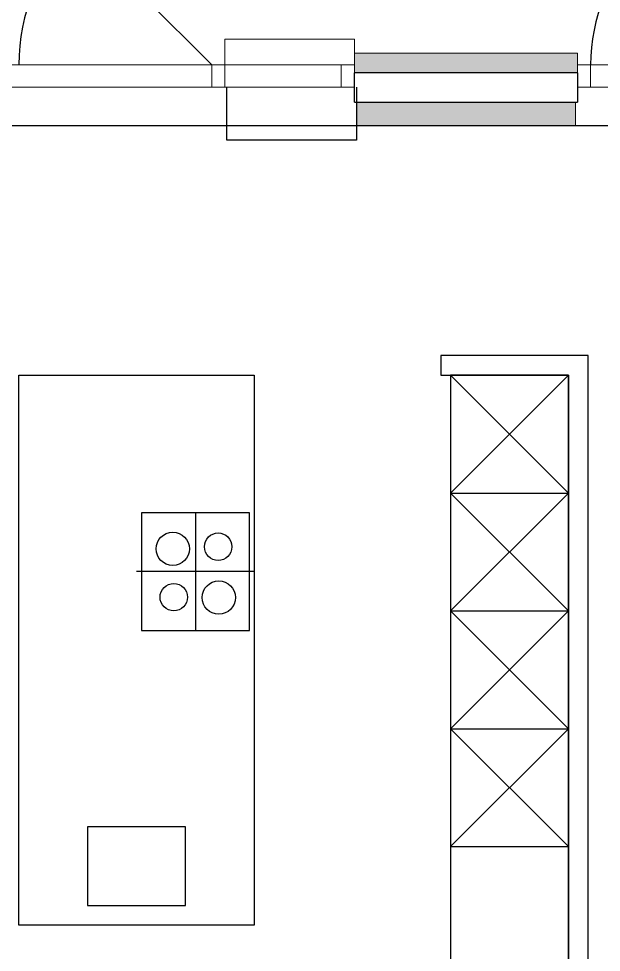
# Model space of a CAD drawing. Header units: millimetres. Extents: x 0 to 59350, y 0 to 29700.
# Drawn here: x 39273 to 40015, y 20377 to 21565 of the extents above; entities that cross this region are included whole.
import ezdxf

# ---------------------------------------------------------------- set-up
doc = ezdxf.new("R2010")
doc.units = ezdxf.units.MM
doc.linetypes.add('PUNKT2_S9', pattern=[1, 0, -1])
doc.layers.add('Standard', color=7, linetype='Continuous', lineweight=25)

msp = doc.modelspace()

# ---------------------------------------------------------------- hatches: boundary and pattern name
at = {"layer": 'Standard', "linetype": 'PUNKT2_S9', "lineweight": 18}
h = msp.add_hatch(color=59, dxfattribs=at)
h.paths.add_polyline_path([(39984.5, 21521.2), (39700.5, 21521.2), (39700.5, 21496.2), (39984.5, 21496.2)])
h.paths.add_polyline_path([(40433, 21521.2), (40243, 21521.2), (40243, 21496.2), (40408, 21496.2)])
h.paths.add_polyline_path([(38845.5, 21521.2), (38708, 21521.2), (38708, 21496.2), (38845.5, 21496.2)])
h = msp.add_hatch(color=9, dxfattribs=at)
h.paths.add_polyline_path([(39982, 21458.7), (39703, 21458.7), (39703, 21428.7), (39982, 21428.7)])
h.paths.add_polyline_path([(40370.5, 21458.7), (40245.5, 21458.7), (40245.5, 21428.7), (40340.5, 21428.7)])
h.paths.add_polyline_path([(38843, 21428.7), (38843, 21458.7), (38775.5, 21458.7), (38775.5, 21428.7)])

# ---------------------------------------------------------------- linework, layer by layer
at = {"layer": 'Standard', "color": 5, "linetype": 'Continuous', "lineweight": -3}
for p, q in [((39518.8, 21506.2), (39345.1, 21679.9)), ((39273, 21111.2), (39573, 21111.2)), ((39273, 20411.2), (39273, 21111.2)), ((39573, 21111.2), (39573, 20411.2)), ((39973, 21111.2), (39823, 21111.2)), ((39823, 21111.2), (39823, 20961.2)), ((39823, 21111.2), (39973, 20961.2)), ((39823, 20961.2), (39973, 21111.2)), ((39973, 20961.2), (39973, 21111.2)), ((39823, 20961.2), (39973, 20961.2)), ((39823, 20961.2), (39973, 20811.2)), ((39823, 20811.2), (39973, 20961.2)), ((39823, 20811.2), (39973, 20811.2)), ((39823, 20811.2), (39973, 20661.2)), ((39823, 20661.2), (39973, 20811.2)), ((39823, 20661.2), (39973, 20661.2)), ((39823, 20661.2), (39973, 20511.2)), ((39823, 20511.2), (39973, 20661.2)), ((39823, 20511.2), (39973, 20511.2)), ((39573, 20411.2), (39273, 20411.2))]:
    msp.add_line(p, q, dxfattribs=at)
at = {"layer": 'Standard', "color": 59, "linetype": 'Continuous', "lineweight": 18}
for p, q in [((39700.5, 21538.7), (39535.5, 21538.7)), ((39535.5, 21538.7), (39535.5, 21506.2)), ((39535.5, 21538.7), (39700.5, 21538.7)), ((39535.5, 21506.2), (39535.5, 21538.7)), ((39700.5, 21506.2), (39700.5, 21538.7)), ((39700.5, 21538.7), (39700.5, 21506.2)), ((39535.5, 21506.2), (39700.5, 21506.2)), ((39700.5, 21506.2), (39535.5, 21506.2))]:
    msp.add_line(p, q, dxfattribs=at)
at = {"layer": 'Standard', "color": 36, "linetype": 'Continuous', "lineweight": 18}
for p, q in [((39700.5, 21506.2), (39700.5, 21521.2)), ((39984.5, 21521.2), (39700.5, 21521.2)), ((39984.5, 21521.2), (39984.5, 21506.2)), ((39700.5, 21496.2), (39700.5, 21506.2)), ((39984.5, 21506.2), (39984.5, 21496.2)), ((39700.5, 21496.2), (39984.5, 21496.2))]:
    msp.add_line(p, q, dxfattribs=at)
at = {"layer": 'Standard', "color": 2, "linetype": 'Continuous', "lineweight": 18}
for p, q in [((39535.5, 21506.2), (39010.5, 21506.2)), ((39535.5, 21506.2), (39518.8, 21506.2)), ((39518.8, 21506.2), (39518.8, 21477.7)), ((39518.8, 21506.2), (39535.5, 21506.2)), ((39518.8, 21477.7), (39518.8, 21506.2)), ((39518.8, 21506.2), (39700.5, 21506.2)), ((39535.5, 21477.7), (39535.5, 21506.2)), ((39535.5, 21506.2), (39535.5, 21477.7)), ((39700.5, 21506.2), (39683.8, 21506.2)), ((39683.8, 21506.2), (39683.8, 21477.7)), ((39700.5, 21477.7), (39700.5, 21506.2)), ((39984.5, 21506.2), (40001.3, 21506.2)), ((39984.5, 21477.7), (39984.5, 21506.2)), ((39984.5, 21506.2), (40243, 21506.2)), ((40001.3, 21506.2), (40001.3, 21477.7)), ((39535.5, 21477.7), (39010.5, 21477.7)), ((39518.8, 21477.7), (39535.5, 21477.7)), ((39535.5, 21477.7), (39518.8, 21477.7)), ((39518.8, 21477.7), (39700.5, 21477.7)), ((39683.8, 21477.7), (39700.5, 21477.7)), ((40001.3, 21477.7), (39984.5, 21477.7)), ((39984.5, 21477.7), (40243, 21477.7))]:
    msp.add_line(p, q, dxfattribs=at)
at = {"layer": 'Standard', "color": 7, "linetype": 'Continuous', "lineweight": -3}
for p, q in [((39984.5, 21496.2), (39700.5, 21496.2)), ((39700.5, 21487.5), (39700.5, 21496.2)), ((39984.5, 21496.2), (39984.5, 21487.5)), ((40340.5, 21428.7), (38775.5, 21428.7)), ((39823, 21111.2), (39973, 21111.2)), ((39823, 21111.2), (39823, 20208.7)), ((39973, 20208.7), (39973, 21111.2)), ((39566.8, 20936.2), (39429.3, 20936.2)), ((39429.3, 20936.2), (39429.3, 20786.2)), ((39566.8, 20786.2), (39566.8, 20936.2)), ((39429.3, 20786.2), (39566.8, 20786.2)), ((39485.5, 20536.2), (39360.5, 20536.2)), ((39360.5, 20536.2), (39360.5, 20436.2)), ((39485.5, 20436.2), (39485.5, 20536.2)), ((39360.5, 20436.2), (39485.5, 20436.2))]:
    msp.add_line(p, q, dxfattribs=at)
at = {"layer": 'Standard', "color": 51, "linetype": 'Continuous', "lineweight": -3}
for p, q in [((39700.5, 21477.7), (39700.5, 21487.5)), ((39984.5, 21487.5), (39984.5, 21477.7)), ((39538, 21428.7), (39538, 21477.7)), ((39700.5, 21458.7), (39700.5, 21477.7)), ((39703, 21477.7), (39703, 21428.7)), ((39984.5, 21477.7), (39984.5, 21458.7)), ((39700.5, 21458.7), (39703, 21458.7)), ((39703, 21458.7), (39982, 21458.7)), ((39982, 21458.7), (39984.5, 21458.7)), ((39538, 21410.2), (39538, 21428.7)), ((39703, 21428.7), (39703, 21410.2)), ((39703, 21410.2), (39538, 21410.2))]:
    msp.add_line(p, q, dxfattribs=at)
at = {"layer": 'Standard', "color": 253, "linetype": 'Continuous', "lineweight": 18}
for p, q in [((39982, 21458.7), (39703, 21458.7)), ((39703, 21428.7), (39703, 21458.7)), ((39982, 21458.7), (39982, 21428.7)), ((39703, 21428.7), (39982, 21428.7))]:
    msp.add_line(p, q, dxfattribs=at)
at = {"layer": 'Standard', "color": 255, "linetype": 'Continuous', "lineweight": -3}
for p, q in [((39998, 21136.2), (39810.5, 21136.2)), ((39810.5, 21136.2), (39810.5, 21111.2)), ((39998, 21111.2), (39998, 21136.2)), ((39810.5, 21111.2), (39973, 21111.2)), ((39973, 21111.2), (39973, 20208.7)), ((39998, 20208.7), (39998, 21111.2))]:
    msp.add_line(p, q, dxfattribs=at)
at = {"layer": 'Standard', "color": 4, "linetype": 'Continuous', "lineweight": -3}
for p, q in [((39498, 20936.2), (39498, 20786.2)), ((39573, 20861.2), (39423, 20861.2))]:
    msp.add_line(p, q, dxfattribs=at)
at = {"layer": 'Standard', "color": 7, "linetype": 'Continuous', "lineweight": -3}
for centre, radius in [((39469.2, 20890.2), 21.2), ((39527, 20892.9), 17.5), ((39470.5, 20828.7), 17.5), ((39527.8, 20828.1), 21.2)]:
    msp.add_circle(centre, radius, dxfattribs=at)
at = {"layer": 'Standard', "color": 5, "linetype": 'Continuous', "lineweight": -3}
msp.add_arc((39518.8, 21506.2), 245.6, 135, 180, dxfattribs=at)
at = {"layer": 'Standard', "color": 4, "linetype": 'Continuous', "lineweight": -3}
msp.add_arc((40226.3, 21506.2), 225, 135, 180, dxfattribs=at)

doc.saveas('drawing.dxf')
